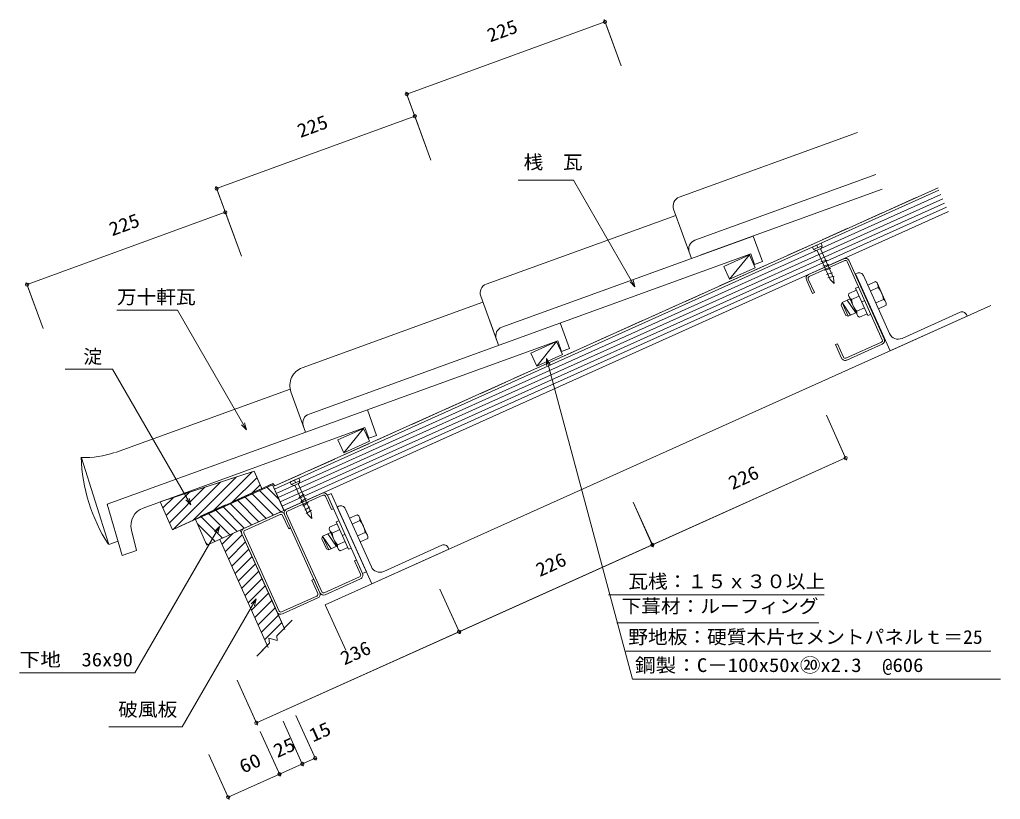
# Model space of a CAD drawing. Units: millimetres, scale not verified. Extents: x -523 to 523, y -416 to 416.
import ezdxf
from ezdxf.enums import TextEntityAlignment as Align

# ---------------------------------------------------------------- set-up
doc = ezdxf.new("R2010")
doc.units = ezdxf.units.MM
doc.header["$LTSCALE"] = 10
doc.linetypes.add('DASHED3', pattern=[4, 3, -1])
for name, color, linetype, lineweight in [('0-0_LAYER001', 2, 'Continuous', 18), ('0-1_LAYER003', 7, 'Continuous', 18), ('0-2_LAYER004', 2, 'Continuous', 18), ('0-3_LAYER009', 2, 'Continuous', 18)]:
    doc.layers.add(name, color=color, linetype=linetype, lineweight=lineweight)
doc.styles.add('ＭＳ ゴシック', font='')
doc.styles.get('ＭＳ ゴシック').set_extended_font_data('MS Gothic')

msp = doc.modelspace()

# ---------------------------------------------------------------- linework, layer by layer
at = {"layer": '0-0_LAYER001'}
for p, q in [((-110.09, 336.5), (101.26, 413.68)), ((100.4, 416.03), (118.41, 366.72)), ((-110.95, 338.85), (-92.94, 289.54)), ((-102.34, 315.28), (-84.34, 265.97)), ((-312.84, 235.75), (-101.49, 312.93)), ((-313.69, 238.1), (-295.68, 188.79)), ((-514.94, 133.27), (-303.6, 210.45)), ((-304.45, 212.8), (-286.44, 163.48)), ((-287.67, -128.69), (467.58, 211.17)), ((322.57, 173.33), (331.69, 177.44)), ((322.57, 173.33), (323.8, 170.6)), ((323.8, 170.6), (332.92, 174.7)), ((323.8, 170.6), (327.77, 169.09)), ((327.13, 175.38), (328.36, 172.65)), ((327.77, 169.09), (341.41, 138.78)), ((332.92, 174.7), (331.42, 170.73)), ((331.42, 170.73), (345.06, 140.42)), ((331.69, 177.44), (332.92, 174.7)), ((255.43, 164.98), (228.07, 152.67)), ((255.43, 164.98), (234.23, 138.99)), ((261.59, 151.31), (255.43, 164.98)), ((355.92, 160.92), (318.17, 143.94)), ((356.87, 158.83), (319.11, 141.84)), ((337.86, 159.44), (331.36, 157.67)), ((397.02, 74.47), (359.51, 157.82)), ((361.61, 158.77), (399.12, 75.42)), ((228.07, 152.67), (234.23, 138.99)), ((234.23, 138.99), (261.59, 151.31)), ((339.91, 154.88), (333.41, 153.11)), ((341.96, 150.32), (335.47, 148.55)), ((322.45, 123.93), (316.01, 138.25)), ((324.55, 124.88), (318.11, 139.19)), ((344.01, 145.76), (337.52, 143.99)), ((345.55, 142.34), (339.05, 140.58)), ((345.53, 134.49), (341.41, 138.78)), ((345.53, 134.49), (345.06, 140.42)), ((370.28, 145.45), (368.46, 144.63)), ((405.39, 62.56), (368.46, 144.63)), ((376.89, 142.95), (404.8, 80.94)), ((389.61, 136.45), (381.46, 132.78)), ((391.35, 135.19), (389.61, 136.45)), ((-515.8, 135.62), (-497.79, 86.31)), ((361.31, 123.71), (369.45, 127.38)), ((371.31, 130.56), (368.57, 129.33)), ((381.7, 100.15), (368.57, 129.33)), ((392.45, 130.13), (384.31, 126.47)), ((391.35, 135.19), (401.19, 113.31)), ((324.55, 124.88), (322.45, 123.93)), ((362.74, 117.93), (354.07, 114.04)), ((359.63, 116.54), (368.77, 103.1)), ((361.09, 121.58), (361.31, 123.71)), ((370.94, 99.7), (361.09, 121.58)), ((364.15, 117.4), (372.29, 121.06)), ((377.87, 115.97), (375.14, 114.74)), ((398.13, 117.49), (389.99, 113.83)), ((-196.94, -208.49), (512.72, 110.86)), ((354.07, 114.04), (353.07, 111.39)), ((353.07, 111.39), (357.99, 100.45)), ((354.07, 114.04), (363.21, 100.6)), ((354.07, 114.04), (360.64, 99.45)), ((369.84, 104.76), (377.98, 108.43)), ((400.98, 111.18), (392.84, 107.51)), ((401.19, 113.31), (400.98, 111.18)), ((357.99, 100.45), (360.64, 99.45)), ((369.3, 103.34), (360.64, 99.45)), ((370.94, 99.7), (372.68, 98.44)), ((372.68, 98.44), (380.82, 102.11)), ((384.44, 101.38), (381.7, 100.15)), ((480.03, 103.82), (418.02, 75.92)), ((49.66, 72.39), (22.31, 60.08)), ((49.66, 72.39), (28.46, 46.4)), ((55.82, 58.71), (49.66, 72.39)), ((349.17, 70.16), (347.08, 69.22)), ((353.52, 54.9), (347.08, 69.22)), ((355.62, 55.84), (349.17, 70.16)), ((396.01, 71.83), (358.26, 54.84)), ((396.96, 69.73), (359.2, 52.74)), ((22.31, 60.08), (28.46, 46.4)), ((28.46, 46.4), (55.82, 58.71)), ((38.92, 54.28), (130.54, -287.67)), ((358.91, -54.01), (337.37, -6.13)), ((-156.11, -20.21), (-183.46, -32.52)), ((-156.11, -20.21), (-177.31, -46.2)), ((-149.95, -33.88), (-156.11, -20.21)), ((-183.46, -32.52), (-177.31, -46.2)), ((-177.31, -46.2), (-149.95, -33.88)), ((357.89, -51.73), (151.8, -144.45)), ((-225.32, -73.22), (-234.44, -77.32)), ((-234.44, -77.32), (-233.21, -80.06)), ((-224.09, -75.96), (-233.21, -80.06)), ((-233.21, -80.06), (-229.24, -81.57)), ((-229.88, -75.27), (-228.65, -78.01)), ((-229.24, -81.57), (-215.6, -111.88)), ((-224.09, -75.96), (-225.6, -79.92)), ((-225.6, -79.92), (-211.96, -110.24)), ((-225.32, -73.22), (-224.09, -75.96)), ((-238.15, -106.41), (-200.4, -89.42)), ((-237.21, -108.51), (-199.46, -91.52)), ((-225.06, -93.88), (-219.43, -90.18)), ((-190.37, -106.84), (-196.81, -92.52)), ((-194.72, -91.58), (-190.61, -89.73)), ((-188.27, -105.89), (-194.72, -91.58)), ((-194.72, -91.58), (-157.21, -174.93)), ((-190.61, -89.73), (-153.1, -173.08)), ((-223.01, -98.44), (-217.38, -94.74)), ((-220.96, -103), (-215.33, -99.31)), ((-218.91, -107.56), (-213.28, -103.86)), ((-182.34, -103.23), (-184.17, -104.05)), ((-147.24, -186.12), (-184.17, -104.05)), ((152.82, -146.73), (131.28, -98.85)), ((-283.76, -126.93), (-246, -109.94)), ((-282.81, -129.03), (-245.06, -112.04)), ((-235.97, -127.36), (-242.42, -113.04)), ((-233.88, -126.42), (-240.32, -112.1)), ((-240.31, -112.1), (-202.8, -195.45)), ((-200.71, -194.5), (-238.21, -111.15)), ((-217.37, -110.97), (-211.74, -107.28)), ((-211.48, -116.17), (-215.6, -111.88)), ((-211.48, -116.17), (-211.96, -110.24)), ((-190.37, -106.84), (-188.27, -105.89)), ((-175.73, -105.73), (-147.83, -167.75)), ((-163.02, -112.23), (-171.16, -115.9)), ((-161.28, -113.49), (-163.02, -112.23)), ((-161.28, -113.49), (-151.43, -135.37)), ((-192.53, -125.51), (-184.38, -121.85)), ((-182.53, -118.66), (-185.26, -119.89)), ((-172.13, -149.07), (-185.26, -119.89)), ((-160.17, -118.55), (-168.32, -122.22)), ((-285.91, -132.62), (-248.41, -215.97)), ((-246.31, -215.02), (-283.82, -131.67)), ((-235.97, -127.36), (-233.88, -126.42)), ((-199.76, -135.19), (-190.62, -148.62)), ((-199.76, -135.19), (-193.2, -149.78)), ((-194.21, -132.69), (-185.07, -146.12)), ((-192.74, -127.64), (-192.53, -125.51)), ((-182.89, -149.53), (-192.74, -127.64)), ((-189.68, -131.83), (-181.54, -128.17)), ((-175.96, -133.25), (-178.7, -134.48)), ((-154.49, -131.19), (-162.63, -134.85)), ((-151.43, -135.37), (-151.65, -137.5)), ((-200.77, -137.83), (-195.84, -148.78)), ((-184.54, -145.88), (-193.2, -149.78)), ((-184, -144.46), (-175.86, -140.8)), ((-151.65, -137.5), (-159.79, -141.17)), ((-72.59, -144.86), (-134.61, -172.76)), ((151.8, -144.45), (-54.3, -237.17)), ((-195.84, -148.78), (-193.2, -149.78)), ((-182.89, -149.53), (-181.15, -150.78)), ((-181.15, -150.78), (-173.01, -147.12)), ((-169.4, -147.84), (-172.13, -149.07)), ((-165.75, -161.55), (-163.65, -160.61)), ((-159.31, -175.87), (-165.75, -161.55)), ((-157.21, -174.93), (-163.65, -160.61)), ((-153.1, -173.08), (-157.21, -174.93)), ((-211.35, -182.08), (-209.25, -181.13)), ((-204.91, -196.39), (-211.35, -182.08)), ((-202.81, -195.45), (-209.25, -181.13)), ((-198.06, -195.5), (-160.31, -178.52)), ((-197.12, -197.6), (-159.37, -180.61)), ((-53.27, -239.45), (-74.81, -191.58)), ((105.2, -197.61), (330.79, -197.61)), ((-243.67, -216.03), (-205.91, -199.04)), ((-242.72, -218.12), (-204.97, -201.13)), ((-248.78, -241.59), (-232.29, -224.85)), ((113.83, -227.71), (316.48, -227.71)), ((-54.3, -237.17), (-270.43, -334.41)), ((-270.05, -263.18), (-256.37, -249.29)), ((-257.25, -244.14), (-248.23, -246.46)), ((-256.37, -249.29), (-257.25, -244.14)), ((-248.23, -246.46), (-248.78, -241.59)), ((123.37, -257.8), (512.57, -257.8)), ((-269.41, -336.69), (-290.95, -288.82)), ((130.54, -287.67), (428.12, -287.67))]:
    msp.add_line(p, q, dxfattribs=at)
at = {"layer": '0-0_LAYER001', "color": 4}
for p, q in [((180.46, 226.53), (370.43, 295.45)), ((197.12, 180.62), (390.15, 250.66)), ((202.92, 164.64), (397.02, 235.06)), ((174.47, 213.72), (193.52, 161.23)), ((174.47, 213.72), (193.52, 161.23)), ((-25.25, 133.81), (176.86, 207.14)), ((269.21, 157.85), (260.75, 154.78)), ((-31.24, 121), (-12.2, 68.52)), ((-221.56, 44.5), (-28.85, 114.42)), ((-22.03, 95.62), (-12.2, 68.52)), ((53.61, 92.39), (63.5, 65.13)), ((50.94, 73.34), (-429.48, -100.96)), ((50.94, 73.34), (55.04, 62.06)), ((63.5, 65.13), (55.04, 62.06)), ((-420.79, -45.87), (-234.56, 21.69)), ((-233.54, 18.88), (-217.91, -24.2)), ((-152.11, -0.33), (-142.22, -27.59)), ((-391.06, -105.11), (-154.77, -19.38)), ((-154.77, -19.38), (-150.68, -30.66)), ((-142.22, -27.59), (-150.68, -30.66)), ((-456.82, -51.48), (-427.91, -144.18)), ((-429.48, -100.96), (-413.41, -155.76)), ((-429.28, -100.82), (-429.35, -101.47)), ((-403.67, -128.64), (-398.39, -150.32)), ((-427.91, -144.18), (-417.87, -140.54)), ((-398.39, -150.32), (-413.41, -155.76))]:
    msp.add_line(p, q, dxfattribs=at)
at = {"layer": '0-0_LAYER001', "linetype": 'DASHED3'}
for p, q in [((-250.74, -81.61), (456.56, 236.68)), ((-330.9, -114.15), (-252.83, -79.03)), ((-252.83, -79.03), (-250.74, -81.61))]:
    msp.add_line(p, q, dxfattribs=at)
at = {"layer": '0-0_LAYER001', "color": 1}
for p, q in [((-249.23, -89.46), (459.38, 229.41)), ((-247.22, -94.04), (461.43, 224.85)), ((-245.21, -98.62), (463.48, 220.29)), ((-243.19, -103.19), (465.53, 215.73))]:
    msp.add_line(p, q, dxfattribs=at)
at = {"layer": '0-0_LAYER001', "color": 7}
for p, q in [((106.41, -197.61), (335.09, -197.61)), ((113.83, -227.71), (329.36, -227.71)), ((123.37, -257.8), (509.71, -257.8))]:
    msp.add_line(p, q, dxfattribs=at)
at = {"layer": '0-0_LAYER001', "color": 4}
for points in [[(-8.59, 87.91), (259.32, 185.11), (269.21, 157.85)], [(-214.31, -4.81), (256.66, 166.06), (260.75, 154.78)]]:
    msp.add_lwpolyline(points, dxfattribs=at)
at = {"layer": '0-0_LAYER001'}
for points in [[(486.64, 101.32), (487.46, 99.49), (405.39, 62.56)], [(38.92, 46.78), (38.92, 54.28), (42.67, 47.79)], [(-191.1, -131.29), (-199.76, -135.19), (-200.77, -137.83)], [(-65.98, -147.36), (-65.16, -149.19), (-147.24, -186.12)]]:
    msp.add_lwpolyline(points, dxfattribs=at)
for centre in [(101.26, 413.68), (-110.09, 336.5), (-101.49, 312.93), (-312.84, 235.75), (-303.6, 210.45), (-514.94, 133.27), (357.89, -51.73), (151.8, -144.45), (151.8, -144.45), (-54.3, -237.17), (-54.3, -237.17), (-270.43, -334.41)]:
    msp.add_circle(centre, 1.7, dxfattribs=at)
at = {"layer": '0-0_LAYER001', "color": 4}
for centre, radius, start, end in [((183.88, 217.13), 10, 109.94091, 199.94091), ((200.53, 171.22), 10, 109.94091, 199.94091), ((-21.84, 124.41), 10, 109.94091, 199.94091), ((-5.18, 78.51), 10, 109.94091, 199.94091), ((-214.74, 25.7), 20, 109.94091, 199.94091), ((-210.9, -14.21), 10, 109.94091, 199.94091), ((-276.36, -45.31), 181.03, 181.81043, 212.85046), ((-454.62, 52.88), 104.21, 268.6924, 288.42794), ((-384.24, -123.91), 20, 109.94091, 193.69899)]:
    msp.add_arc(centre, radius, start, end, dxfattribs=at)
at = {"layer": '0-0_LAYER001'}
for centre, radius, start, end in [((357.69, 157), 4.3, 24.22776, 114.22777), ((357.69, 157), 2, 24.22776, 114.22777), ((319.93, 140.01), 4.3, 114.22777, 204.22776), ((319.93, 140.01), 2, 114.22777, 204.22776), ((372.33, 140.9), 5, 24.22495, 114.23559), ((386.4, 131.21), 6.15, 349.89966, 23.90192), ((375.35, 114.84), 22.94, 6.65164, 41.80841), ((367.36, 122.65), 6.15, 204.58611, 238.59338), ((386.9, 120.04), 22.9, 186.62355, 221.83907), ((394.93, 112.25), 6.15, 24.56293, 58.57767), ((375.9, 103.68), 6.16, 169.90003, 203.85469), ((482.08, 99.27), 5, 24.22495, 114.23559), ((395.19, 73.65), 2, 294.22776, 24.22776), ((395.19, 73.65), 4.3, 294.22776, 24.22776), ((413.91, 85.04), 10, 204.2319, 294.21913), ((357.44, 56.66), 4.3, 204.22776, 294.22776), ((357.44, 56.66), 2, 204.22776, 294.22776), ((-198.64, -93.34), 4.3, 24.22761, 114.22759), ((-198.64, -93.34), 2, 24.22761, 114.22759), ((-180.29, -107.79), 5, 24.22468, 114.23531), ((-244.24, -113.86), 4.3, 24.22761, 114.22759), ((-244.24, -113.86), 2, 24.22761, 114.22759), ((-236.39, -110.33), 4.3, 114.22759, 204.2276), ((-236.39, -110.33), 2, 114.22759, 204.2276), ((-166.23, -117.47), 6.15, 349.89938, 23.90165), ((-177.27, -133.84), 22.94, 6.65137, 41.80814), ((-281.99, -130.85), 4.3, 114.22759, 204.2276), ((-281.99, -130.85), 2, 114.22759, 204.2276), ((-186.48, -126.58), 6.15, 204.58583, 238.5931), ((-166.94, -129.19), 22.9, 186.62327, 221.83879), ((-157.7, -136.43), 6.15, 24.56266, 58.5774), ((-177.93, -145.54), 6.16, 169.89976, 203.85441), ((-70.54, -149.42), 5, 24.22468, 114.23531), ((-161.13, -176.69), 2, 294.2276, 24.22761), ((-161.13, -176.69), 4.3, 294.2276, 24.22761), ((-138.71, -163.64), 10, 204.23162, 294.21885), ((-206.73, -197.21), 2, 294.2276, 24.22761), ((-206.73, -197.21), 4.3, 294.2276, 24.22761), ((-198.88, -193.68), 4.3, 204.2276, 294.2276), ((-198.88, -193.68), 2, 204.2276, 294.2276), ((-244.49, -214.2), 4.3, 204.2276, 294.2276), ((-244.49, -214.2), 2, 204.2276, 294.2276)]:
    msp.add_arc(centre, radius, start, end, dxfattribs=at)
at = {"layer": '0-1_LAYER003'}
for p, q in [((-110.09, 336.5), (101.26, 413.68)), ((100.67, 415.28), (118.41, 366.72)), ((-84.34, 265.97), (-110.68, 338.1)), ((-312.84, 235.75), (-101.49, 312.93)), ((8.75, 244.66), (67.63, 244.66)), ((133.27, 130.96), (67.63, 244.66)), ((-286.44, 163.48), (-313.42, 237.35)), ((457.32, 233.97), (-251.24, -84.88)), ((-303.6, 210.45), (-514.94, 133.27)), ((234.23, 138.99), (255.43, 164.98)), ((-497.79, 86.31), (-515.53, 134.87)), ((-419.1, 105.86), (-354.6, 105.86)), ((-281.02, -21.59), (-354.6, 105.86)), ((-196.94, -208.49), (512.72, 110.86)), ((49.66, 72.39), (28.46, 46.4)), ((22.31, 60.08), (28.46, 46.4)), ((55.82, 58.71), (28.46, 46.4)), ((38.92, 54.28), (38.92, 46.78)), ((38.92, 54.28), (39.68, 51.45)), ((38.92, 54.28), (42.67, 47.79)), ((38.92, 54.28), (130.54, -287.67)), ((-474.18, 43.19), (-423.96, 43.19)), ((358.59, -53.28), (337.37, -6.13)), ((-177.31, -46.2), (-156.11, -20.21)), ((-270.43, -334.41), (357.89, -51.73)), ((-340.24, -101.82), (-345.54, -96.51)), ((152.49, -146), (131.28, -98.85)), ((-309.67, -124.74), (-314.44, -129.51)), ((-309.67, -124.74), (-313.16, -130.79)), ((-311.62, -131.98), (-309.67, -124.74)), ((-313.16, -130.79), (-399.9, -281.01)), ((-240, -234.66), (-287.67, -128.69)), ((-309.56, -138.54), (-257.7, -253.81)), ((-53.6, -238.72), (-74.81, -191.58)), ((-270.61, -202.14), (-349.46, -338.71)), ((-196.94, -208.49), (-175.22, -256.75)), ((-256.37, -249.29), (-258.68, -251.63)), ((-270.05, -263.18), (-258.68, -251.63)), ((-522.9, -281.01), (-399.9, -281.01)), ((-290.95, -288.82), (-269.73, -335.96)), ((522.9, -287.67), (130.54, -287.67)), ((130.54, -287.67), (430.98, -287.67)), ((-220.74, -379.71), (-241.95, -332.56)), ((-207.04, -373.54), (-228.25, -326.4)), ((-427.79, -338.71), (-349.46, -338.71)), ((-349.46, -338.71), (-397.46, -338.71)), ((-245.12, -390.68), (-266.33, -343.53)), ((-321.06, -368.15), (-299.85, -415.3)), ((-300.55, -413.75), (-207.73, -371.99))]:
    msp.add_line(p, q, dxfattribs=at)
at = {"layer": '0-1_LAYER003', "color": 2}
for p, q in [((67.63, 244.66), (17.34, 244.66)), ((133.27, 130.96), (67.63, 244.66)), ((-251.24, -84.88), (457.32, 233.97)), ((-338.42, -118.63), (-291.78, -72)), ((-317.85, -109.37), (-274.99, -66.53)), ((-297.28, -100.12), (-269.75, -72.59)), ((-363.24, -120.82), (-325.37, -82.95)), ((-358.99, -127.88), (-308.58, -77.48)), ((-350.83, -124.21), (-253.25, -80.31)), ((-276.7, -90.86), (-266.29, -80.45)), ((-259.16, -82.97), (-246.53, -95.6)), ((-253.25, -80.31), (-241.18, -107.78)), ((-370.15, -105.1), (-358.95, -93.9)), ((-366.7, -112.96), (-342.16, -88.43)), ((-282.57, -93.5), (-259.88, -116.19)), ((-274.77, -89.99), (-252.08, -112.68)), ((-266.96, -86.48), (-244.28, -109.17)), ((-373.05, -98.5), (-359.95, -128.31)), ((-305.98, -104.03), (-283.29, -126.72)), ((-298.17, -100.52), (-275.49, -123.21)), ((-290.37, -97.01), (-267.68, -119.7)), ((-329.38, -114.56), (-306.7, -137.25)), ((-321.58, -111.05), (-298.9, -133.74)), ((-313.78, -107.54), (-291.09, -130.23)), ((-350.83, -124.21), (-359.95, -128.31)), ((-335.33, -117.24), (-323.26, -144.7)), ((-333.21, -122.05), (-314.5, -140.76)), ((-324.35, -142.23), (-322.3, -144.27)), ((-257.7, -253.81), (-309.56, -138.54)), ((-270.61, -202.14), (-349.46, -338.71)), ((-196.94, -208.49), (-175.22, -256.75)), ((-220.41, -380.44), (-241.95, -332.56)), ((-206.71, -374.27), (-228.25, -326.4)), ((-349.46, -338.71), (-423.5, -338.71)), ((-244.79, -391.41), (-266.33, -343.53)), ((-299.52, -416.03), (-321.06, -368.15)), ((-221.43, -378.16), (-207.73, -371.99)), ((-245.82, -389.13), (-221.43, -378.16)), ((-300.55, -413.75), (-245.82, -389.13))]:
    msp.add_line(p, q, dxfattribs=at)
at = {"layer": '0-1_LAYER003'}
for points in [[(-350.83, -124.21), (-252.83, -79.03), (-250.74, -81.61), (456.56, 236.68)], [(-240.94, -107.66), (-253.25, -80.31), (-335.33, -117.24), (-323.26, -144.7), (467.58, 211.17)], [(131.33, 138.21), (133.27, 130.96), (127.97, 136.26)], [(22.31, 60.08), (49.66, 72.39), (55.82, 58.71)], [(-423.96, 43.19), (-340.24, -101.82), (-342.18, -94.57)], [(-282.96, -14.34), (-281.02, -21.59), (-286.32, -16.28)], [(-275.92, -207.45), (-270.61, -202.14), (-272.55, -209.39)], [(-256.37, -249.29), (-257.25, -244.14), (-248.23, -246.46), (-248.78, -241.59), (-232.29, -224.85)]]:
    msp.add_lwpolyline(points, dxfattribs=at)
for points in [[(234.23, 138.99), (228.07, 152.67), (255.43, 164.98), (261.59, 151.31)], [(-177.31, -46.2), (-183.46, -32.52), (-156.11, -20.21), (-149.95, -33.88)], [(-373.02, -98.56), (-359.95, -128.31), (-264.59, -84.32), (-272.73, -65.79), (-371.2, -97.9)]]:
    msp.add_lwpolyline(points, close=True, dxfattribs=at)
at = {"layer": '0-1_LAYER003', "color": 2}
for points in [[(131.33, 138.21), (133.27, 130.96), (127.97, 136.26)], [(-281.02, -21.59), (-354.6, 105.86), (-419.1, 105.86)], [(-340.24, -101.82), (-423.96, 43.19), (-474.18, 43.19)], [(-282.96, -14.34), (-281.02, -21.59), (-286.32, -16.28)], [(-373.05, -98.5), (-272.73, -65.79), (-264.19, -85.23)], [(-342.18, -94.57), (-340.24, -101.82), (-345.54, -96.51)], [(-314.98, -130.04), (-309.67, -124.74), (-399.9, -281.01), (-522.9, -281.01)], [(-309.67, -124.74), (-309.86, -125.42), (-311.62, -131.98)], [(-275.92, -207.45), (-270.61, -202.14), (-272.55, -209.39)]]:
    msp.add_lwpolyline(points, dxfattribs=at)
for centre in [(-221.43, -378.16), (-221.43, -378.16), (-207.73, -371.99), (-245.82, -389.13), (-245.82, -389.13), (-300.55, -413.75)]:
    msp.add_circle(centre, 1.7, dxfattribs=at)
at = {"layer": '0-2_LAYER004'}
for p, q in [((-241.18, -107.78), (-323.26, -144.7)), ((-307.14, -143.92), (-295.38, -132.16)), ((-303.63, -151.72), (-285.48, -133.57)), ((-248.69, -215.33), (-287.67, -128.69)), ((-300.12, -159.52), (-281.97, -141.37)), ((-296.61, -167.33), (-278.46, -149.18)), ((-293.1, -175.13), (-274.95, -156.98)), ((-289.59, -182.93), (-271.44, -164.78)), ((-286.08, -190.73), (-267.92, -172.59)), ((-282.57, -198.54), (-264.41, -180.39)), ((-279.06, -206.34), (-260.9, -188.19)), ((-275.55, -214.14), (-257.39, -195.99)), ((-272.04, -221.95), (-253.88, -203.8)), ((-268.52, -229.75), (-250.37, -211.6)), ((-265.01, -237.55), (-246.86, -219.4)), ((-261.5, -245.35), (-243.35, -227.21))]:
    msp.add_line(p, q, dxfattribs=at)
at = {"layer": '0-3_LAYER009'}
for p, q in [((-283.11, -126.64), (-295, -131.99)), ((-248.69, -215.33), (-240, -234.66))]:
    msp.add_line(p, q, dxfattribs=at)

# ---------------------------------------------------------------- texts
at = {"layer": '0-0_LAYER001', "color": 7, "style": 'ＭＳ ゴシック', "width": 1.1}
for s, rotation, p in [('225', 20.061, (-19.75, 387.5)), ('225', 20.061, (-222.04, 285.6)), ('225', 20.061, (-422.8, 180.65)), ('226', 24.223, (238.81, -90.08)), ('226', 24.223, (33.48, -182.86)), ('236', 24.223, (-174.89, -277.16))]:
    msp.add_text(s, height=14.66, rotation=rotation, dxfattribs=at).set_placement(p, align=Align.BOTTOM_LEFT)
at = {"layer": '0-0_LAYER001', "color": 7, "style": 'ＭＳ ゴシック'}
for s, width, p in [('\u3000瓦桟：１５ｘ３０以上', 1.05, (105.2, -195.11)), ('下葺材：ルーフィング', 1.05, (118.96, -221.54)), ('野地板：硬質木片セメントパネルｔ＝25', 1.05, (126.12, -254.46)), ('鋼製：C－100x50x⑳x2.3\u3000@606', 1.1, (133.28, -284.52))]:
    msp.add_text(s, height=14.66, dxfattribs=dict(at, width=width)).set_placement(p, align=Align.BOTTOM_LEFT)
at = {"layer": '0-1_LAYER003', "style": 'ＭＳ ゴシック'}
for s, width, p in [('桟\u3000瓦', 1.05, (14.48, 252.22)), ('万十軒瓦', 1.05, (-419.1, 108.36)), ('下地\u300036x90', 1.1, (-522.9, -278.51)), ('破風板', 1.05, (-417.77, -331.75))]:
    msp.add_text(s, height=14.66, dxfattribs=dict(at, width=width)).set_placement(p, align=Align.BOTTOM_LEFT)
msp.add_text('淀', height=14.66, dxfattribs=at).set_placement((-454.92, 44.77), align=Align.BOTTOM_LEFT)
at = {"layer": '0-1_LAYER003', "style": 'ＭＳ ゴシック', "width": 1.15}
for s, p in [('15', (-208.35, -359.29)), ('25', (-246.37, -376.02)), ('60', (-282.87, -392.75))]:
    msp.add_text(s, height=14.66, rotation=24.223, dxfattribs=at).set_placement(p, align=Align.BOTTOM_LEFT)

doc.saveas('drawing.dxf')
